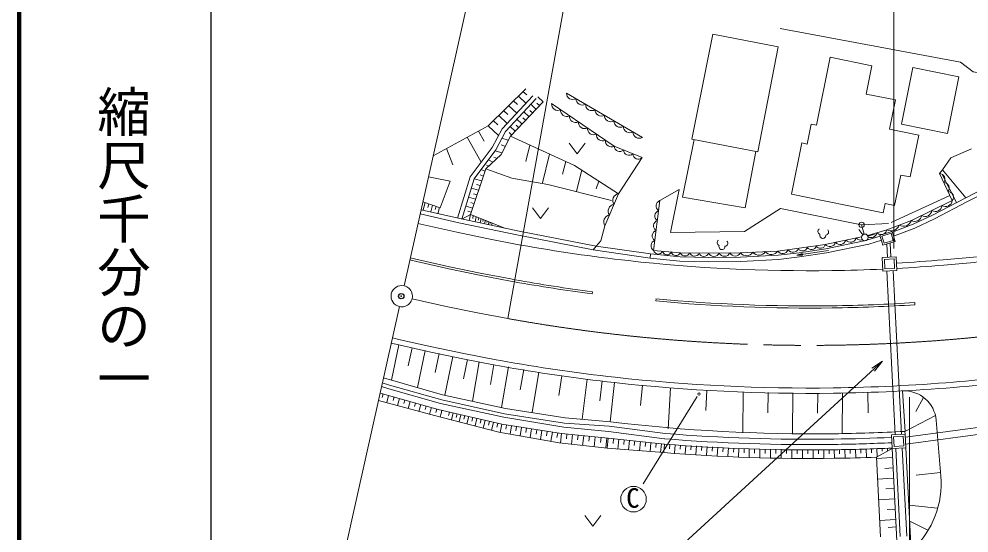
# Model space of a CAD drawing. Units: millimetres, scale not verified. Extents: x 40000 to 680000, y 20000 to 380000.
# Drawn here: x 40000 to 129076, y 249016 to 297201 of the extents above; entities that cross this region are included whole.
import ezdxf
from ezdxf.enums import TextEntityAlignment as Align

# ---------------------------------------------------------------- set-up
doc = ezdxf.new("R2010")
doc.units = ezdxf.units.MM
doc.header["$LTSCALE"] = 1000
doc.header["$PDMODE"] = 32
doc.header["$PDSIZE"] = 500
doc.linetypes.add('CHAIN', pattern=[18.5, 12, -1.5, 3.5, -1.5])
for name, color, linetype, lineweight in [('M-BGD', 7, 'Continuous', 13), ('M-BMK', 2, 'CHAIN', 13), ('M-STR-HTXT', 7, 'Continuous', 13), ('M-STR-STRC', 7, 'Continuous', 13), ('M-TTL', 2, 'Continuous', 140), ('M-TTL-BAND', 7, 'Continuous', 25)]:
    doc.layers.add(name, color=color, linetype=linetype, lineweight=lineweight)
doc.layers.add('レイヤ10', color=6, linetype='Continuous')
doc.styles.add('@ＭＳ ゴシック', font='')
doc.styles.add('ＭＳ ゴシック', font='')
doc.styles.get('@ＭＳ ゴシック').set_extended_font_data('@MS Gothic')
doc.styles.get('ＭＳ ゴシック').set_extended_font_data('MS Gothic')

# ---------------------------------------------------------------- blocks, each defined once
blk = doc.blocks.new('unfilled_arrow')
at = {"color": 0, "linetype": 'Continuous', "lineweight": -2}
blk.add_lwpolyline([(7.5, 1.25), (0, 0), (7.5, -1.25)], close=True, dxfattribs=at)
blk = doc.blocks.new('open_arrow')
at = {"color": 0, "linetype": 'Continuous', "lineweight": -2}
blk.add_lwpolyline([(7.5, 1.25), (0, 0), (7.5, -1.25)], dxfattribs=at)

msp = doc.modelspace()

# ---------------------------------------------------------------- linework, layer by layer
at = {"layer": 'M-BGD'}
for p, q in [((76103, 272192), (87018, 320987)), ((103088, 285944), (105067, 295782)), ((105067, 295782), (111194, 294598)), ((109290, 284744), (111194, 294598)), ((114765, 287240), (116059, 293610)), ((116059, 293610), (119979, 292813)), ((119979, 292813), (119441, 290167)), ((123822, 292644), (122747, 287353)), ((128134, 291768), (123822, 292644)), ((127059, 286476), (128134, 291768)), ((84003, 287173), (87509, 290660)), ((87256, 290409), (87607, 290081)), ((86367, 289524), (86734, 289181)), ((86820, 289975), (87537, 289304)), ((89135, 289447), (88646, 289904)), ((98450, 286098), (91337, 290251)), ((119441, 290167), (122185, 289610)), ((122185, 289610), (121628, 286866)), ((85445, 288608), (85829, 288248)), ((85915, 289074), (86665, 288372)), ((89135, 289447), (86070, 286212)), ((88144, 288402), (87903, 288627)), ((88473, 288749), (87989, 289202)), ((88804, 289098), (88561, 289326)), ((95821, 285267), (89942, 289269)), ((84976, 288141), (85762, 287406)), ((87162, 287365), (86686, 287809)), ((87488, 287710), (87250, 287933)), ((87815, 288055), (87336, 288503)), ((78832, 284389), (84003, 287173)), ((84003, 287173), (84960, 286278)), ((84490, 287657), (84892, 287281)), ((86512, 286679), (86041, 287120)), ((86837, 287022), (86601, 287243)), ((113896, 285477), (114275, 287339)), ((114275, 287339), (114765, 287240)), ((121628, 286866), (124357, 286311)), ((122747, 287353), (127059, 286476)), ((82031, 286111), (83342, 283778)), ((83088, 286672), (83622, 285762)), ((85222, 284498), (86070, 286212)), ((85858, 285854), (85285, 286036)), ((86190, 286338), (85955, 286558)), ((86070, 286212), (92100, 283467)), ((109290, 284744), (103088, 285943)), ((123561, 282391), (124357, 286311)), ((80097, 285071), (80677, 283539)), ((85619, 285261), (85202, 285396)), ((87907, 285376), (87530, 283852)), ((91576, 285562), (92326, 284562)), ((92326, 284562), (93076, 285562)), ((98420, 284205), (95821, 285267)), ((102204, 280509), (103317, 285898)), ((112431, 280775), (113406, 285577)), ((113406, 285577), (113896, 285477)), ((127385, 284183), (129310, 285045)), ((83768, 283165), (85222, 284498)), ((84820, 284116), (84510, 284237)), ((85296, 284651), (84616, 284848)), ((89744, 284539), (89079, 281851)), ((98420, 284205), (96211, 280827)), ((108079, 279510), (109103, 284780)), ((126583, 283052), (127385, 284183)), ((84041, 283438), (83825, 283509)), ((84442, 283794), (84028, 283998)), ((91272, 283844), (90976, 282649)), ((92100, 283467), (96211, 280827)), ((78387, 282401), (80429, 281988)), ((83768, 283165), (82327, 278875)), ((83539, 282461), (83256, 282594)), ((83675, 282927), (83329, 283079)), ((86196, 282292), (83768, 283165)), ((92772, 283035), (92283, 281059)), ((122101, 279729), (122679, 282570)), ((122679, 282570), (123561, 282391)), ((126583, 283052), (126302, 282707)), ((126302, 282707), (127508, 280180)), ((126572, 282636), (127898, 279984)), ((126583, 283052), (128765, 280434)), ((80429, 281988), (79483, 279504)), ((83386, 282019), (82682, 282230)), ((83238, 281581), (82894, 281685)), ((89588, 281700), (86196, 282292)), ((89588, 281700), (95541, 280187)), ((94365, 281989), (94112, 281289)), ((132322, 282268), (128765, 280434)), ((128949, 280078), (132505, 281913)), ((83091, 281144), (82417, 281346)), ((82949, 280721), (82619, 280820)), ((94934, 277813), (96211, 280827)), ((100091, 280171), (101910, 281213)), ((101910, 281213), (101093, 277202)), ((112431, 280775), (121040, 279026)), ((121774, 278110), (127277, 280665)), ((79483, 279504), (77866, 280074)), ((78078, 279994), (77897, 279309)), ((78431, 279871), (78344, 279542)), ((78783, 279748), (78617, 279119)), ((82806, 280298), (82161, 280492)), ((82668, 279889), (82353, 279984)), ((99502, 275497), (100091, 280171)), ((108079, 279510), (102204, 280509)), ((121040, 279026), (121219, 279908)), ((121219, 279908), (122101, 279729)), ((127508, 280180), (123670, 278326)), ((128949, 280078), (125832, 278464)), ((128949, 280078), (125832, 278464)), ((81233, 278094), (77611, 278935)), ((79110, 279634), (79030, 279332)), ((79436, 279520), (79283, 278942)), ((82327, 278875), (81510, 278426)), ((82531, 279480), (81914, 279665)), ((82398, 279085), (82096, 279175)), ((82327, 278875), (82205, 278303)), ((82327, 278875), (85559, 277602)), ((88142, 279494), (88892, 278494)), ((88892, 278494), (89642, 279494)), ((111386, 279428), (108018, 277288)), ((119002, 277905), (111386, 279428)), ((77410, 278037), (78233, 277842)), ((86833, 276928), (81233, 278094)), ((82599, 278770), (82542, 278507)), ((82871, 278665), (82767, 278183)), ((83102, 278575), (83055, 278354)), ((83334, 278485), (83248, 278080)), ((83532, 278409), (83493, 278223)), ((83730, 278332), (83658, 277993)), ((83899, 278267), (83866, 278111)), ((84068, 278201), (84008, 277918)), ((84213, 278146), (84185, 278016)), ((84357, 278090), (84307, 277854)), ((119002, 277905), (121521, 278023)), ((121373, 277439), (123670, 278326)), ((125832, 278464), (123986, 277590)), ((78233, 277842), (81057, 277205)), ((81057, 277205), (83881, 276615)), ((94566, 276410), (94934, 277813)), ((108018, 277288), (101093, 277202)), ((118742, 277471), (119125, 276976)), ((119002, 277905), (119235, 277030)), ((119576, 276902), (121373, 277439)), ((119612, 276830), (120203, 277036)), ((123986, 277590), (122010, 276828)), ((83881, 276615), (86704, 276075)), ((86833, 276928), (93835, 275563)), ((94124, 275897), (94566, 276410)), ((115581, 276065), (119006, 276775)), ((119125, 276976), (119125, 276975)), ((119490, 276467), (119260, 276419)), ((119612, 276830), (119612, 276830)), ((120870, 276454), (119681, 276098)), ((121676, 276194), (121742, 274896)), ((86704, 276075), (87084, 276006)), ((93835, 275563), (94124, 275897)), ((99181, 274782), (93835, 275563)), ((99222, 275180), (94124, 275897)), ((102005, 275292), (99502, 275497)), ((102005, 275292), (104660, 275241)), ((104660, 275241), (107651, 275279)), ((107651, 275279), (111141, 275446)), ((111141, 275446), (115581, 276065)), ((112942, 275070), (115910, 275504)), ((115722, 275278), (113192, 274895)), ((119681, 276098), (115722, 275278)), ((121380, 276105), (121443, 274880)), ((76646, 274621), (77438, 274434)), ((76690, 274816), (77483, 274629)), ((77438, 274434), (80313, 273785)), ((77483, 274629), (80355, 273981)), ((99222, 275180), (99181, 274782)), ((101956, 274493), (99181, 274782)), ((104658, 274441), (101956, 274493)), ((107675, 274479), (104658, 274441)), ((111210, 274648), (107675, 274479)), ((113192, 274895), (111210, 274648)), ((80313, 273785), (83193, 273183)), ((80355, 273981), (83232, 273379)), ((121359, 273575), (122145, 258246)), ((121959, 273605), (122745, 258277)), ((83193, 273183), (86078, 272631)), ((83232, 273379), (86114, 272828)), ((86078, 272631), (86466, 272561)), ((86114, 272828), (86501, 272758)), ((93743, 271432), (93765, 271631)), ((99706, 270766), (99728, 270965)), ((64752, 221447), (75667, 270241)), ((124001, 270417), (123984, 270616)), ((75009, 267301), (75733, 267130)), ((74900, 266813), (75620, 266643)), ((75620, 266643), (74922, 263353)), ((75620, 266643), (78612, 265968)), ((75733, 267130), (78718, 266457)), ((76854, 266382), (76496, 264693)), ((78718, 266457), (81719, 265829)), ((78088, 266120), (77353, 262654)), ((78612, 265968), (81620, 265339)), ((79388, 265844), (79010, 264065)), ((80687, 265568), (79916, 261932)), ((81719, 265829), (84735, 265252)), ((81620, 265339), (84644, 264761)), ((82051, 265279), (81664, 263457)), ((83132, 265050), (82509, 261367)), ((84513, 264816), (84196, 262942)), ((84644, 264761), (85053, 264687)), ((84735, 265252), (85142, 265179)), ((85894, 264582), (85249, 260770)), ((87324, 264340), (87001, 262433)), ((88753, 264098), (88110, 260303)), ((90885, 263757), (90618, 261900)), ((74065, 263079), (74742, 262885)), ((74174, 263568), (79711, 261977)), ((79645, 261496), (74742, 262885)), ((93276, 263448), (92791, 259674)), ((94692, 263266), (94452, 261403)), ((95833, 263120), (95421, 259426)), ((98457, 262869), (98264, 260971)), ((73853, 262135), (74523, 261947)), ((73853, 262135), (79303, 260604)), ((73988, 262737), (74662, 262543)), ((74145, 262053), (74053, 261717)), ((74657, 261909), (74475, 261242)), ((74662, 262543), (79532, 261157)), ((85620, 260689), (79711, 261977)), ((101082, 262619), (100881, 258786)), ((104491, 262419), (104392, 260513)), ((107901, 262220), (107856, 258421)), ((110230, 262192), (110208, 260293)), ((112559, 262164), (112514, 258366)), ((114888, 262136), (114866, 260237)), ((117217, 262108), (117172, 258310)), ((119602, 262227), (119622, 260289)), ((123087, 258544), (122847, 262336)), ((73701, 261452), (78963, 260018)), ((75165, 261767), (75075, 261435)), ((75673, 261624), (75494, 260965)), ((76177, 261482), (76088, 261155)), ((76681, 261341), (76504, 260690)), ((77180, 261200), (77092, 260877)), ((77680, 261060), (77505, 260417)), ((79532, 261157), (85467, 259863)), ((85528, 260198), (79645, 261496)), ((123110, 257988), (148632, 261482)), ((124825, 261726), (124094, 260417)), ((78176, 260921), (78089, 260601)), ((78671, 260781), (78499, 260147)), ((79163, 260643), (79077, 260328)), ((79303, 260604), (85257, 259211)), ((79654, 260505), (79484, 259879)), ((79652, 260522), (79571, 260203)), ((80358, 260357), (80274, 260031)), ((80714, 260274), (80545, 259614)), ((81077, 260189), (80992, 259855)), ((81441, 260104), (81269, 259430)), ((91153, 259326), (85528, 260198)), ((85620, 260689), (91215, 259823)), ((123143, 257337), (148763, 260844)), ((78963, 260018), (85003, 258467)), ((81811, 260017), (81724, 259676)), ((82182, 259930), (82006, 259241)), ((82560, 259842), (82472, 259494)), ((82939, 259753), (82759, 259049)), ((83324, 259663), (83234, 259307)), ((83710, 259573), (83527, 258854)), ((84104, 259481), (84011, 259117)), ((84497, 259389), (84310, 258654)), ((84899, 259295), (84804, 258923)), ((85467, 259863), (91073, 258952)), ((95343, 259034), (91153, 259326)), ((91215, 259823), (95456, 259423)), ((123046, 258541), (125928, 260023)), ((125996, 259589), (126432, 254356)), ((85003, 258467), (90658, 257482)), ((85257, 259211), (85124, 258446)), ((85257, 259211), (90862, 258330)), ((85717, 259138), (85651, 258752)), ((86178, 259066), (86043, 258287)), ((86646, 258993), (86578, 258599)), ((87114, 258919), (86977, 258125)), ((87589, 258844), (87520, 258444)), ((88064, 258770), (87925, 257961)), ((88547, 258694), (88477, 258286)), ((89030, 258618), (88887, 257795)), ((89520, 258541), (89448, 258126)), ((90010, 258464), (89865, 257626)), ((90508, 258386), (90435, 257963)), ((90862, 258330), (90762, 257470)), ((90862, 258330), (95256, 257913)), ((91073, 258952), (95278, 258539)), ((100522, 257849), (95278, 258539)), ((100587, 258344), (95343, 259034)), ((123094, 258295), (123046, 258541)), ((90658, 257482), (95144, 256962)), ((91379, 258281), (91329, 257846)), ((91896, 258232), (91794, 257351)), ((92424, 258182), (92372, 257736)), ((92951, 258132), (92847, 257229)), ((93490, 258081), (93437, 257624)), ((94029, 258029), (93921, 257105)), ((94578, 257977), (94524, 257509)), ((95128, 257925), (95018, 256978)), ((95256, 257913), (95154, 256961)), ((95256, 257913), (100521, 257346)), ((95753, 257859), (95703, 257391)), ((96251, 257806), (96151, 256884)), ((96748, 257752), (96699, 257299)), ((97245, 257699), (97149, 256806)), ((97742, 257645), (97695, 257206)), ((98262, 257589), (98169, 256727)), ((98759, 257536), (98713, 257112)), ((99256, 257483), (99166, 256649)), ((95145, 256962), (100468, 256548)), ((99753, 257429), (99709, 257020)), ((100250, 257376), (100164, 256572)), ((100521, 257346), (100476, 256548)), ((101020, 257318), (100998, 256919)), ((101520, 257290), (101474, 256491)), ((102019, 257262), (101996, 256862)), ((102518, 257233), (102473, 256435)), ((103017, 257205), (102995, 256806)), ((103516, 257177), (103471, 256378)), ((104016, 257148), (103993, 256749)), ((104515, 257120), (104470, 256322)), ((105014, 257092), (104991, 256693)), ((105513, 257064), (105468, 256265)), ((106012, 257035), (105990, 256636)), ((106512, 257007), (106466, 256209)), ((107011, 256979), (106988, 256580)), ((107510, 256951), (107465, 256152)), ((108009, 256922), (107987, 256523)), ((108470, 256896), (108462, 256096)), ((108970, 256891), (108966, 256491)), ((109470, 256887), (109462, 256087)), ((109970, 256882), (109966, 256482)), ((110470, 256877), (110462, 256077)), ((110970, 256872), (110966, 256472)), ((111470, 256867), (111462, 256067)), ((111970, 256862), (111966, 256462)), ((112470, 256858), (112462, 256058)), ((112970, 256853), (112966, 256453)), ((113470, 256848), (113462, 256048)), ((113970, 256843), (113966, 256443)), ((114470, 256838), (114462, 256038)), ((114970, 256833), (114966, 256433)), ((115470, 256828), (115462, 256029)), ((115970, 256824), (115966, 256424)), ((116431, 256819), (116455, 256020)), ((116931, 256834), (116943, 256433)), ((117431, 256849), (117455, 256045)), ((117931, 256864), (117943, 256461)), ((118431, 256879), (118455, 256070)), ((118930, 256894), (118942, 256488)), ((119430, 256908), (119454, 256096)), ((119930, 256923), (119942, 256516)), ((121862, 256930), (120402, 256120)), ((120430, 256938), (120453, 256150)), ((120929, 256953), (120937, 256697)), ((121429, 256968), (121436, 256731)), ((121862, 256930), (122396, 246517)), ((122212, 256948), (122635, 248691)), ((122811, 256979), (123234, 248726)), ((123161, 256996), (123656, 247340)), ((121875, 256082), (120397, 256004)), ((120402, 256120), (120784, 248669)), ((121925, 255115), (121187, 255076)), ((121976, 254147), (120499, 254070)), ((126401, 254675), (124123, 254451)), ((122026, 253181), (121288, 253142)), ((122077, 252214), (120601, 252136)), ((121390, 251208), (122127, 251247)), ((122127, 251247), (121390, 251208)), ((123436, 251631), (126134, 251359)), ((93065, 250642), (93815, 249642)), ((93815, 249642), (94565, 250642)), ((122178, 250281), (120703, 250203)), ((122239, 249586), (121502, 249547)), ((123513, 250130), (125221, 249286))]:
    msp.add_line(p, q, dxfattribs=at)
for points in [[(132230, 291790), (129474, 292254), (128292, 293165), (111371, 296323)], [(88193, 290006), (85289, 286901), (84368, 285158), (82316, 282399), (81127, 278544)], [(88486, 289733), (85618, 286666), (84707, 284944), (82678, 282215), (81510, 278426)], [(128765, 280433), (125654, 278823), (123828, 277958), (121895, 277212)], [(94124, 275897), (86912, 277321), (81319, 278485), (77699, 279325)], [(119260, 276419), (115652, 275671), (113138, 275291), (111176, 275047), (107663, 274879), (104659, 274841), (101980, 274893), (99222, 275180)], [(120755, 276837), (119583, 276486), (119490, 276467)]]:
    msp.add_lwpolyline(points, dxfattribs=at)
for points in [[(122157, 276338), (121007, 275994), (120721, 276952), (121870, 277296)], [(121970, 276438), (121108, 276180), (120907, 276851), (121770, 277109)], [(121010, 273557), (120943, 274855), (122242, 274921), (122308, 273623)], [(121199, 273767), (121153, 274665), (122052, 274711), (122098, 273813)], [(121862, 256930), (121796, 258228), (123094, 258295), (123161, 256996)], [(122052, 257140), (122006, 258039), (122905, 258085), (122951, 257186)]]:
    msp.add_lwpolyline(points, close=True, dxfattribs=at)
for centre, radius in [((119316, 276727), 313), ((103761, 262045), 100)]:
    msp.add_circle(centre, radius, dxfattribs=at)
for centre, radius, start, end in [((91928, 290243), 592, 179.25382, 300.18162), ((92818, 289724), 592, 179.25382, 300.18162), ((90519, 289215), 580, 174.62602, 296.88932), ((91359, 288643), 580, 174.62602, 296.88932), ((93707, 289205), 592, 179.25382, 300.18162), ((94596, 288686), 592, 179.25382, 300.18162), ((92199, 288071), 580, 174.62602, 296.88932), ((95485, 288167), 592, 179.25382, 300.18162), ((93039, 287500), 580, 174.62602, 296.88932), ((93879, 286928), 580, 174.62602, 296.88932), ((96374, 287647), 592, 179.25382, 300.18162), ((97263, 287128), 592, 179.25382, 300.18162), ((94719, 286356), 580, 174.62602, 296.88932), ((98152, 286609), 592, 179.25382, 300.18162), ((95558, 285785), 580, 174.62602, 296.88932), ((96335, 285289), 515, 182.46072, 313.09152), ((97202, 284935), 515, 182.46072, 313.09152), ((98068, 284581), 515, 182.46072, 313.09152), ((126311, 282194), 513, 320.04902, 90.98992), ((126713, 281352), 513, 320.04902, 90.98992), ((96317, 280190), 646, 99.43772, 214.64882), ((127115, 280510), 513, 320.04902, 90.98992), ((95891, 279185), 646, 99.43772, 214.64882), ((100251, 279676), 520, 107.84472, 237.79432), ((125928, 279776), 623, 237.02762, 354.55932), ((126888, 280239), 623, 237.02762, 354.55932), ((95465, 278180), 646, 99.43772, 214.64882), ((100133, 278741), 520, 107.84472, 237.79432), ((124969, 279312), 623, 237.02762, 354.55932), ((100015, 277806), 520, 107.84472, 237.79432), ((122923, 278553), 782, 239.13192, 343.06462), ((124010, 278848), 623, 237.02762, 354.55932), ((99897, 276871), 520, 107.84472, 237.79432), ((115199, 277291), 288, 123.24752, 250.11742), ((115620, 277237), 288, 275.17502, 42.04492), ((119884, 277260), 555, 242.38098, 349.31602), ((120828, 277542), 555, 223.99192, 271.22207), ((120828, 277542), 555, 271.22207, 302.08719), ((120828, 277542), 555, 302.08719, 349.31602), ((121774, 278110), 782, 239.13192, 343.06462), ((99780, 275936), 520, 107.84472, 237.79432), ((105748, 276236), 288, 123.24752, 250.11742), ((106170, 276182), 288, 275.17502, 42.04492), ((115365, 276918), 283, 158.96072, 6.33172), ((116016, 276425), 564, 219.60982, 343.80672), ((116991, 276627), 564, 219.60982, 343.80672), ((117967, 276829), 564, 219.60982, 343.80672), ((118943, 277032), 564, 219.60982, 287.06328), ((114093, 426603), 153000, 259.832, 263.62677), ((99931, 275604), 442, 194.06482, 336.60792), ((100765, 275536), 442, 194.06482, 336.60792), ((101599, 275468), 442, 194.06482, 336.60792), ((102451, 275460), 476, 200.64232, 337.16012), ((103336, 275443), 476, 200.64232, 337.16012), ((104221, 275426), 476, 200.64232, 337.16012), ((105155, 275512), 564, 208.64092, 332.79112), ((105915, 275864), 283, 158.96072, 6.33172), ((106152, 275524), 564, 208.64092, 332.79112), ((107149, 275537), 564, 208.64092, 332.79112), ((108213, 275721), 715, 218.22802, 327.25182), ((109376, 275777), 715, 218.22802, 327.25182), ((110540, 275833), 715, 218.22802, 327.25182), ((111596, 275753), 549, 214.06072, 340.13652), ((112567, 275874), 549, 214.06072, 340.13652), ((113478, 275894), 446, 207.66002, 349.53262), ((114310, 276020), 446, 207.66002, 349.53262), ((115143, 276146), 446, 207.66002, 349.53262), ((114093, 426603), 153000, 263.62677, 270.78875), ((114093, 426603), 152500, 273.07436, 274.72783), ((114093, 426603), 152500, 274.72783, 276.87653), ((114093, 426603), 153000, 274.72783, 276.87653), ((114093, 426603), 153000, 270.78875, 272.58707), ((114093, 426603), 153000, 273.0739, 274.72783), ((114093, 426603), 156300, 259.832, 262.52698), ((75885, 271217), 1000, 77.39122, 257.39122), ((75885, 271217), 1000, 257.39122, 77.39122), ((114093, 426603), 156500, 259.832, 262.52838), ((114093, 426603), 156300, 264.72657, 270.78875), ((114093, 426603), 156500, 264.72516, 270.78875), ((114093, 426603), 156300, 270.78875, 273.62808), ((114093, 426603), 156500, 270.78875, 273.62948), ((114093, 426603), 164500, 259.832, 263.62677), ((114093, 426603), 164000, 259.832, 263.62677), ((114093, 426603), 164000, 274.72783, 277.95072), ((114093, 426603), 164500, 274.72783, 277.95072), ((114093, 426603), 164500, 263.62677, 270.78875), ((114093, 426603), 164000, 263.62677, 270.78875), ((114093, 426603), 164000, 270.78875, 274.72783), ((114093, 426603), 164500, 270.78875, 274.72783), ((123006, 259340), 3000, 4.76078, 93.05024), ((114733, 425960), 167649, 263.3974, 270.57345), ((114093, 426603), 168800, 265.41072, 270.78895), ((114093, 426603), 168300, 270.78895, 273.04916), ((114093, 426603), 169300, 265.41308, 270.78895), ((114093, 426603), 168800, 270.78895, 272.61967), ((114093, 426603), 169300, 270.78895, 272.6206), ((114093, 426603), 170600, 265.41915, 270.78895), ((114093, 426603), 169800, 265.41543, 270.78895), ((114093, 426603), 169800, 270.78895, 272.62152), ((114093, 426603), 170600, 270.78895, 272.1192), ((117961, 253650), 8500, 313.51948, 4.76078)]:
    msp.add_arc(centre, radius, start, end, dxfattribs=at)
msp.add_point((119002, 277905), dxfattribs=at)
at = {"layer": 'M-BMK'}
msp.add_lwpolyline([(76856, 270978), (80057, 270260), (82995, 269654), (85848, 269116)], dxfattribs=at)
for centre, radius, start, end in [((114142, 426905), 160306, 259.83382, 263.62134), ((114036, 426973), 160374, 274.73745, 277.95284), ((114096, 426701), 160098, 263.62974, 270.78756), ((114074, 427182), 160579, 270.79311, 274.71784)]:
    msp.add_arc(centre, radius, start, end, dxfattribs=at)
at = {"layer": 'M-STR-HTXT'}
for p, q in [((122023, 275688), (122023, 323530)), ((85848, 269116), (94763, 318823)), ((103575, 261805), (98538, 253634)), ((123500, 261752), (123500, 224015))]:
    msp.add_line(p, q, dxfattribs=at)
msp.add_lwpolyline([(120978, 265140), (94473, 240811), (77009, 240811)], dxfattribs=at)
at = {"layer": 'M-STR-STRC'}
msp.add_circle((97619, 252186), 1200, dxfattribs=at)
at = {"layer": 'M-TTL'}
msp.add_line((40000, 380000), (40000, 20000), dxfattribs=at)
at = {"layer": 'M-TTL-BAND'}
msp.add_line((58000, 370000), (58000, 20000), dxfattribs=at)
at = {"layer": 'レイヤ10'}
msp.add_point((75840, 271222), dxfattribs=at)

# ---------------------------------------------------------------- block references
at = {"layer": 'M-BGD', "xscale": 66.7, "yscale": 66.7, "rotation": 8.3}
msp.add_blockref('unfilled_arrow', (112942, 275070), dxfattribs=at)
at = {"layer": 'M-STR-HTXT', "xscale": 160, "yscale": 160, "rotation": 222.5}
msp.add_blockref('open_arrow', (120978, 265140), dxfattribs=at)

# ---------------------------------------------------------------- texts
at = {"layer": 'M-STR-STRC', "style": 'ＭＳ ゴシック'}
msp.add_text('C', height=1833, dxfattribs=at).set_placement((97562, 250833), align=Align.BOTTOM_CENTER)
at = {"layer": 'M-TTL-BAND', "style": '@ＭＳ ゴシック'}
msp.add_text('縮尺千分の一', height=3666, rotation=270, dxfattribs=at).set_placement((49777, 261030), align=Align.MIDDLE_RIGHT)

doc.saveas('drawing.dxf')
